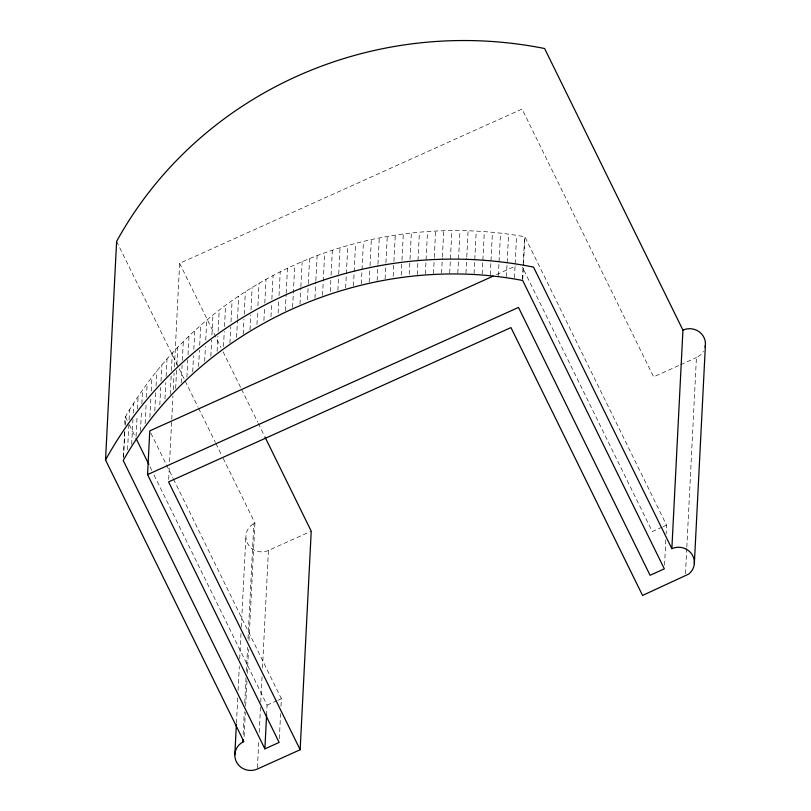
<?xml version="1.0" encoding="UTF-8"?>
<svg xmlns="http://www.w3.org/2000/svg" width="811" height="811" viewBox="0 0 811 811"><rect width="100%" height="100%" fill="white"/><g stroke="black" fill="none" stroke-linecap="round" stroke-linejoin="round"><path stroke-width="0.61" stroke-dasharray="4.05 3.04" d="M123.414 456.755L124.742 430.529M125.056 424.285C123.302 415.8 130.206 409.9 133.764 403.087C139.451 394.227 145.514 385.61 151.921 377.267C164.836 360.51 179.211 344.888 194.792 330.594C224.333 303.547 258.253 281.336 294.758 264.883C366.298 232.544 447.682 222.792 524.899 236.771L666.561 525.133L666.115 533.881M123.485 457.759L124.884 430.276M125.137 425.278L125.573 416.54M127.57 449.74L128.837 424.761M129.091 419.763L129.598 409.768M131.676 444.306L132.943 419.328M133.257 413.083L133.764 403.087M136.066 436.46L137.14 415.222M137.454 408.977L138.093 396.488M140.465 431.199L141.54 409.971M141.854 403.726L142.554 389.99M145.139 423.545L146.213 402.307M146.467 397.319L147.166 383.573M149.893 417.229L150.846 398.495M151.221 391.003L151.921 377.267M154.789 411.015L155.732 392.281M156.047 386.036L156.807 371.053M159.818 404.902L160.7 387.425M161.024 381.18L161.845 364.94M164.988 398.9L165.809 382.66M166.123 376.416L167.005 358.938M170.219 394.258L171.172 375.523M171.425 370.526L172.307 353.038M168.708 479.362L169.347 466.73M169.6 461.682L172.936 395.981M173.25 389.665L174.081 373.242M174.406 366.927L179.647 263.322L522.051 109.029L653.636 376.872L679.537 365.203M175.652 388.469L176.605 369.735M176.859 364.737L177.741 347.25M181.208 382.792L182.1 365.315M182.353 360.317L183.296 341.583M186.895 377.237L187.787 359.76M188.03 354.762L188.983 336.028M192.704 371.803L193.525 355.573M193.839 349.328L194.792 330.594M198.634 366.491L199.455 350.251M199.709 345.253L200.722 325.272M204.676 361.3L205.436 346.307M205.751 340.062L206.764 320.081M210.84 356.232L211.661 340.002M211.914 335.004L212.928 315.023M217.115 351.295L217.875 336.312M218.129 331.314L219.203 310.086M223.501 346.49L224.262 331.506M224.515 326.509L225.59 305.281M229.929 343.073L230.75 326.833M231.003 321.835L232.078 300.607M236.579 337.285L237.471 319.798M237.532 318.551L238.667 296.066M243.209 334.132L243.969 319.149M244.223 314.151L245.358 291.666M250.001 329.874L250.761 314.891M251.015 309.893L252.15 287.408M236.437 723.199L237.724 697.936M238.099 690.354L239.316 666.348M239.701 658.765L241.049 632.235M241.303 627.177L245.915 536.213M256.945 324.501L257.645 310.765M257.898 305.767L259.033 283.292M263.92 320.527L264.558 308.038M264.812 303.04L266.008 279.319M243.148 734.523L244.304 711.784M244.75 702.934L246.037 677.672M246.351 671.356L247.568 647.35M248.014 638.5L253.843 523.531L254.938 522.983L222.589 457.13M244.121 736.5L245.338 712.494M245.662 706.178L246.939 680.916M247.325 673.333L248.541 649.327M248.987 640.487L254.938 522.983M270.986 316.695L271.614 304.206M271.867 299.218L273.074 275.487M278.132 313.016L278.771 300.526M279.014 295.528L280.221 271.797M257.432 767.764L258.77 741.234M259.216 732.394L260.503 707.121M260.757 702.073L262.034 676.8M262.48 667.96L268.431 550.456L311.231 531.175M285.3 310.725L286.121 294.494M286.182 293.247L287.449 268.269M266.586 715.14L267.093 705.154L153.32 473.553M292.609 307.349L294.758 264.883M299.989 304.115L300.81 287.875M300.871 286.628L302.138 261.649M279.339 738.689L280.606 713.71M280.981 706.219L281.366 698.717L173.757 479.676M307.501 299.776L308.261 284.793M308.322 283.546L309.589 258.567M314.962 298.103L315.783 281.863M315.844 280.616L317.111 255.637M322.545 295.336L324.694 252.87M330.249 291.473L330.817 280.231M331.07 275.233L332.338 250.254M337.893 290.267L338.653 275.284M338.714 274.027L340.042 247.801M345.648 287.976L347.797 245.51M353.454 285.837L355.603 243.371M361.3 283.87L363.46 241.404M369.198 282.056L369.958 267.072M370.019 265.815L371.347 239.59M377.135 280.413L377.896 265.42M377.956 264.173L379.284 237.947M385.103 278.923L385.864 263.94M385.924 262.693L387.252 236.457M393.173 276.358L393.862 262.622M393.933 261.375L395.261 235.139M401.202 275.203L401.891 261.466M401.962 260.219L403.29 233.994M409.251 274.219L409.95 260.483M410.011 259.236L411.339 233M417.27 274.645L419.419 232.179M425.359 273.996L427.509 231.53M433.469 273.51L434.23 258.516M434.29 257.269L435.619 231.044M441.579 273.185L442.34 258.202M442.4 256.955L443.729 230.719M449.7 273.033L451.859 230.567M457.83 273.054L459.979 230.588M465.95 273.236L466.71 258.243M466.771 256.996L468.099 230.77M474.07 273.581L476.219 231.115M482.18 274.098L484.329 231.632M490.27 274.787L492.429 232.321M498.349 275.639L500.509 233.173M506.409 276.652L508.568 234.186M514.448 277.838L516.597 235.372M522.456 279.187L524.605 236.721M522.75 279.237L523.511 264.254M523.571 263.007L524.899 236.771M664.533 565.105L665.861 538.879M685.488 573.63L686.765 548.358M686.826 547.101L696.426 357.59L699.893 355.461A15.784 15.166 2.9 0 0 703.482 351.275M496.514 274.615L516.1 265.795M680.662 364.697L696.426 357.59M267.093 705.154L276.977 700.704M278.072 700.207L281.366 698.717M662.171 527.12L652.287 531.57L522.385 267.123M663.266 526.623L666.561 525.133M179.647 263.322L220.906 347.311M223.137 351.852L240.979 388.165M241.536 389.3L257.705 422.217M258.263 423.352L264.396 435.842M116.612 241.404L184.655 379.923M185.212 381.058L198.046 407.173M198.604 408.308L215.341 442.37M215.898 443.505L222.032 455.995M150.897 433.145L165.951 463.78M166.508 464.916L173.199 478.541M125.431 416.793L128.787 423.595M129.344 424.731L135.478 437.22M149.974 466.741L152.762 472.418M268.431 550.456A15.784 15.166 2.9 0 1 247.7 543.684A15.784 15.166 2.9 0 1 253.843 523.531"/><path stroke-width="1.22" d="M242.773 742.106L243.868 741.558L105.531 459.969L116.612 241.404A394.582 379.112 2.9 0 1 544.607 48.528L682.933 330.118L671.863 548.682A15.784 15.166 2.9 0 1 691.874 554.258A15.784 15.166 2.9 0 1 688.823 574.026L642.555 595.446L510.971 327.593L168.576 481.896L300.161 749.739L257.361 769.031A15.784 15.166 2.9 0 1 236.63 762.259A15.784 15.166 2.9 0 1 242.773 742.106L242.894 739.581M147.561 474.587L518.493 307.43L650.077 575.283L664.341 568.846L522.679 280.484C369.441 250.883 200.55 323.528 123.221 460.506L264.883 748.867L279.146 742.43L147.561 474.587L149.782 430.874L493.058 276.176M234.835 754.788L236.376 724.466M264.883 748.867L266.586 715.14M300.161 749.739L311.231 531.175L264.954 436.967M694.348 563.625L705.418 345.05M671.863 548.682L533.526 267.103A394.582 379.112 2.9 0 0 105.531 459.969M136.035 438.356L148.859 464.47M682.933 330.118A15.784 15.166 2.9 0 1 699.538 332.044A15.784 15.166 2.9 0 1 705.083 347.209"/></g></svg>
